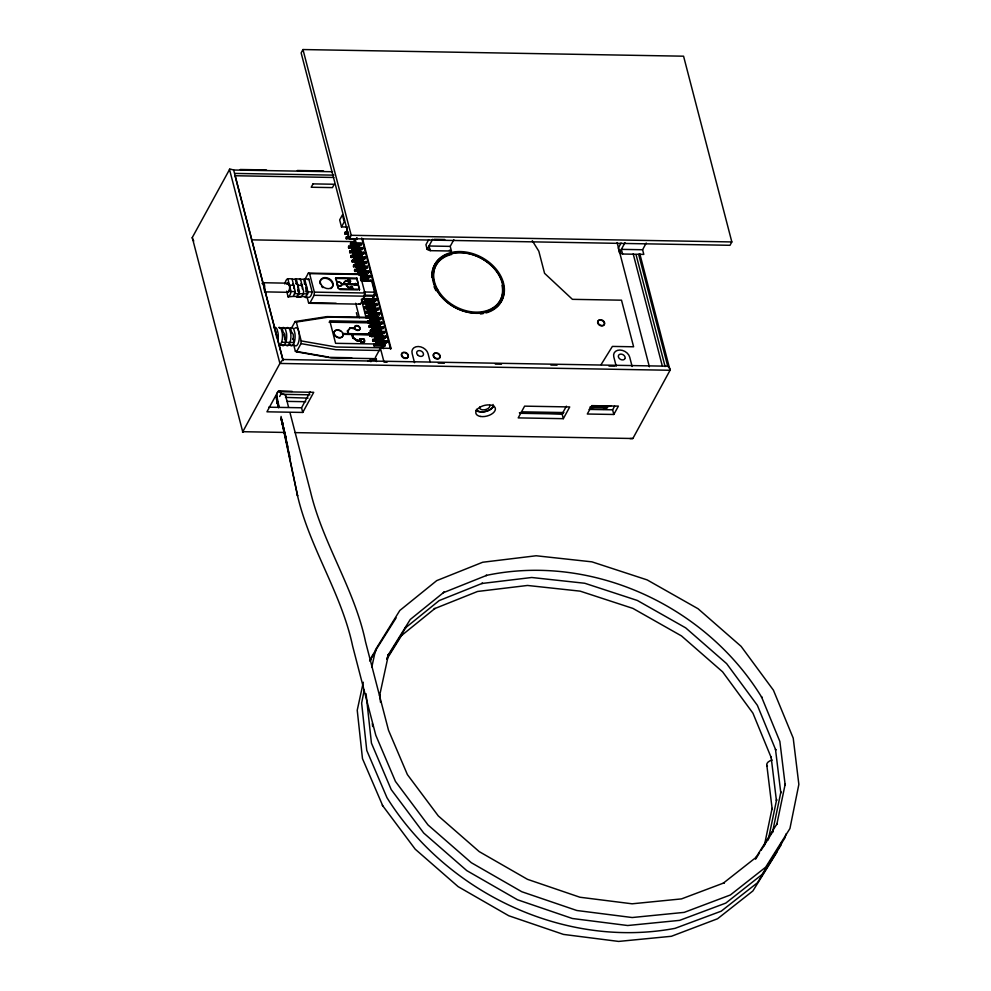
<?xml version="1.0" encoding="UTF-8"?>
<svg xmlns="http://www.w3.org/2000/svg" width="991" height="991" viewBox="0 0 991 991"><rect width="100%" height="100%" fill="white"/><g stroke="black" fill="none" stroke-linecap="round" stroke-linejoin="round"><path stroke-width="1.49" d="M293.658 344.744L295.368 351.272L296.52 351.817L300.979 343.617L301.19 340.916L296.346 322.063L295.132 321.518L291.503 328.17M307.086 297.077L308.573 302.763L309.774 303.283L314.122 295.293L314.37 292.122L309.564 273.627L308.362 273.107L304.733 279.759M309.774 303.283L360.328 304.163L364.676 296.185L364.923 293.002L360.117 274.507L358.915 273.987L308.362 273.107M361.232 280.391L372.269 281.085L375.143 292.184L374.908 295.368L372.616 299.555L372.765 297.548L373.074 298.712M366.051 693.737L371.439 743.139L391.197 789.567L423.714 833.035L466.786 870.618L517.5 899.766L572.364 918.496L627.675 925.52L679.64 920.366L725.796 903.098L761.992 874.57L784.922 837.903L786.111 833.865M295.826 283.723A4.521 1.734 -88.9 0 1 296.272 283.463L297.82 285.309A4.521 1.734 -88.9 0 1 298.08 288.678L297.932 289.806A4.521 1.734 -88.9 0 1 297.672 290.809M291.094 332.505A4.521 1.734 -88.9 0 1 291.54 332.233L293.088 334.091A4.521 1.734 -88.9 0 1 293.336 337.46L293.2 338.588A4.521 1.734 -88.9 0 1 292.94 339.591M764.309 845.794L772.088 808.359L772.224 809.498L766.848 765.349M768.26 839.91L776.659 799.514L776.436 800.641L771.109 756.963L771.332 757.929L752.925 713.161L722.612 671.848L681.486 635.925L632.902 608.4L580.169 591.156L527.522 585.458L477.575 591.466L434.083 608.846L435.037 608.412L401.095 635.888L401.838 635.02L386.775 659.25M781.664 842.115L781.044 845.088L757.446 882.77L721.2 911.187L675.057 928.344C564.139 949.18 446.198 892.532 386.973 797.693L366.769 750.435L361.641 703.102L364.18 690.194M363.301 682.242L357.231 710.237L362.483 758.648L382.761 805.819M370.572 660.712L371.662 656.699L396.127 617.889M371.798 667.203L375.626 649.514L399.819 610.468L436.734 580.615L482.691 562.244L536.143 555.765L591.937 561.847L647.16 579.908L698.048 608.734L741.107 646.355L773.426 690.194L793.221 738.134L798.857 784.401L789.926 828.55L765.684 867.187L730.379 894.972L684.211 912.377L632.196 917.53L576.824 910.494L521.799 891.739L471.307 862.703L428.001 824.933L395.446 781.416L375.787 735.235L352.635 646.107C341.486 593.064 309.477 547.713 297.362 495.005M286.659 291.168L288.096 296.854L293.262 296.396L295.281 291.614L292.048 278.818L287.762 278.731A9.117 3.468 -88.9 0 0 284.863 284.045M298.985 293.72L299.493 291.701L296.259 278.892L300.471 278.966L303.704 291.775L302.515 295.429L300.806 297.102L296.52 297.003L298.985 293.72L297.944 289.694M300.471 278.966L299.517 279.512L304.683 279.053L307.916 291.862C308.845 296.111 300.298 298.316 309.242 297.263A9.117 3.468 -88.9 0 0 312.14 291.936L308.833 279.128A9.117 3.468 -88.9 0 0 307.941 279.673M776.907 852.173L752.887 890.946L717.558 918.756L671.403 936.284L618.632 941.425L563.47 934.414L508.742 915.746L458.164 886.66L415.204 849.176L382.291 805.175M332.567 171.74L233.653 170.018L229.825 168.966L192.266 237.567L192.811 239.822M278.818 327.426A9.117 3.468 -88.9 0 1 281.32 329.433L282.311 333.273A9.117 3.468 -88.9 0 1 281.605 342.267L280.106 345.017A9.117 3.468 -88.9 0 1 279.214 345.562M284.504 339.43A4.521 1.734 -88.9 0 0 284.764 338.426L284.913 337.299A4.521 1.734 -88.9 0 0 284.665 333.942L283.178 332.084L282.138 328.058A9.117 3.468 -88.9 0 1 285.532 329.52L286.523 333.348A9.117 3.468 -88.9 0 1 285.817 342.341L284.318 345.103A9.117 3.468 -88.9 0 1 281.667 344.88M278.397 407.437L276.477 398.778A6.838 2.614 -89 0 1 278.719 390.863M279.66 396.487L281.233 393.613L284.838 394.641A6.838 3.729 -14.6 0 1 285.532 397.403L308.04 398.122M302.973 49.55L301.14 52.907L349.402 238.658L729.995 245.297L731.829 241.94L683.567 56.19L302.973 49.55L351.223 235.301L349.402 238.658M341.486 226.914L344.236 221.885L342.415 214.874L339.665 219.915L341.486 226.914L347.544 227.013M348.25 232.179L345.227 232.129L344.769 232.959L345.066 234.124L348.101 234.186M347.048 228.772L346.9 230.779L347.358 229.937M345.066 234.124L345.227 232.129M349.464 236.837L346.429 236.787L346.28 238.781L356.884 238.98L357.33 238.137M348.262 233.43L348.101 235.437L348.559 234.594M346.28 238.781L346.429 236.787M359.299 248.295L359.448 246.288L348.857 246.102L348.398 246.945L348.696 248.109L351.731 248.159M350.678 242.745L350.529 244.752L361.133 244.938L361.591 244.108L361.281 242.931L350.678 242.745L350.529 244.752M348.696 248.109L348.857 246.102M360.662 250.946L360.513 252.953L360.662 250.946L350.058 250.76L349.6 251.603L349.91 252.767L352.932 252.816M351.892 247.416L351.731 249.41L362.334 249.596L362.793 248.766L362.495 247.601L351.892 247.416L351.731 249.41M337.968 288.133L335.8 277.765L356.871 278.124L359.386 289.892L356.871 278.124M349.91 252.767L350.058 250.76M351.111 257.425L351.57 256.595L362.173 256.78L361.876 255.616L351.272 255.43L350.814 256.26L351.111 257.425L354.146 257.487M352.945 254.08L353.106 252.073L352.945 254.08L363.548 254.266L364.007 253.423L363.709 252.259L350.368 251.925M359.002 247.131L359.448 246.288M356.871 262.169L352.325 262.082L352.028 260.918L352.486 260.088L363.09 260.274L363.387 261.438M354.307 256.731L354.159 258.738L364.762 258.924L365.221 258.081L364.911 256.917L354.307 256.731L354.159 258.738M352.325 262.082L352.486 260.088M355.472 284.59C337.113 284.851 349.55 282.546 355.645 285.284L357.367 284.355L355.298 283.5L355.484 284.182L341.561 283.946M341.635 284.206L346.28 284.293L341.598 284.751A2.502 1.871 28.6 0 1 340.049 286.201A2.502 1.871 28.6 0 1 337.473 285.16M362.037 248.431L362.495 247.601M344.36 283.996C344.794 284.467 342.229 280.899 347.804 281.147A1.499 1.127 28.6 0 0 350.244 281.915A1.499 1.127 28.6 0 0 349.414 279.871A1.499 1.127 28.6 0 0 347.717 280.936L347.643 281.085A1.499 1.127 28.6 0 1 349.327 280.019A1.499 1.127 28.6 0 1 350.17 282.063A1.499 1.127 28.6 0 1 347.767 281.407L347.767 281.407M353.688 264.746L353.539 266.752L364.143 266.938L364.601 266.096L364.292 264.931L353.688 264.746L353.539 266.752M355.36 263.395L355.521 261.389L355.36 263.395L365.976 263.581L366.422 262.739L366.125 261.574L352.784 261.252M361.876 255.616L361.715 257.61M363.548 254.266L363.709 252.259M365.803 270.754L365.506 269.589L354.902 269.403L354.444 270.246L354.741 271.41L357.776 271.46M356.277 266.889L356.735 266.046L367.339 266.232L367.178 268.239L356.574 268.053L356.277 266.889L366.881 267.075L367.339 266.232M348.869 287.588L350.851 287.675L348.919 287.799L346.726 285.99L349.005 287.65M354.741 271.41L354.902 269.403M356.574 268.053L356.735 266.046M346.516 284.293L346.875 286.139L346.28 284.293M363.09 260.274L362.632 261.104L352.028 260.918M364.911 256.917L364.762 258.924M348.919 287.799L346.961 285.99M357.788 272.711L357.937 270.716L357.788 272.711L368.392 272.897L368.85 272.067L368.553 270.902L355.199 270.568M350.591 286.659C350.876 288.914 349.984 285.086 352.437 286.696L352.784 288.468L350.777 287.824M350.938 288.431L350.851 287.675M365.667 262.417L366.125 261.574M352.362 286.845L350.504 286.808M355.484 284.182L355.298 283.5M352.784 288.468L351.012 288.294M355.645 285.284L357.367 284.355M365.506 269.589L365.357 271.596M366.72 274.247L366.559 276.254L366.72 274.247L357.627 274.086M368.553 270.902L368.392 272.897M367.475 279.747L367.934 278.917L360.352 278.781M360.662 275.399L369.754 275.56L369.606 277.567L360.513 277.406M369.606 277.567L369.754 275.56M370.51 281.06L370.968 280.218L360.65 279.945M302.763 412.442L313.726 392.312L277.914 391.693L266.938 411.81L302.763 412.442L301.549 407.772L310.319 391.68M348.126 333.917L347.531 330.783L348.126 333.917L342.775 333.831L342.626 332.79A4.782 3.568 28.6 0 0 335.243 330.499A4.782 3.568 28.6 0 0 336.903 336.866A4.782 3.568 28.6 0 0 343.146 334.809L343.059 334.054L351.941 334.202L352.784 337.448L357.132 340.619L360.674 340.681C360.439 344.063 367.438 342.341 363.709 338.798L360.167 338.736L360.414 340.57L356.884 340.508L360.575 340.297L360.167 338.736M340.867 331.316A4.782 3.568 28.6 0 0 334.252 331.712A4.782 3.568 28.6 0 0 337.51 337.485A4.782 3.568 28.6 0 0 342.997 335.082L343.059 334.054M363.214 304.026L363.672 303.196L374.288 303.382L373.979 302.218L363.375 302.02L362.917 302.862L363.214 304.026L367.76 304.113M348.572 333.93L347.977 330.796L348.572 333.93L369.358 334.289L369.172 332.716L373.111 334.326L369.829 336.098L369.643 334.512L352.387 334.215L353.081 337.733L352.387 334.215M354.852 328.207L354.939 328.417A2.874 2.143 28.6 0 0 359.51 329.681A2.874 2.143 28.6 0 0 357.912 325.766A2.874 2.143 28.6 0 0 354.691 327.823L350.108 328.021L354.543 328.095A2.874 2.143 28.6 0 1 357.763 326.051A2.874 2.143 28.6 0 1 359.361 329.953A2.874 2.143 28.6 0 1 354.778 328.702L350.368 328.132L347.829 331.068M365.047 300.669L365.208 298.675L365.047 300.669L375.651 300.868L376.109 300.025L375.812 298.861L362.458 298.526L362.012 299.369L365.035 299.418M350.368 328.132L354.691 328.492M367.463 308.746L364.428 308.684L364.118 307.52L364.577 306.69L375.193 306.876L375.032 308.87M366.41 303.333L366.261 305.339L376.865 305.525L377.323 304.683L377.026 303.519L366.41 303.333L366.261 305.339M364.428 308.684L364.577 306.69M360.674 340.681L356.983 340.904L352.635 337.733L351.941 334.202M372.851 297.771L374.685 292.469L371.997 282.138M376.407 311.533L376.246 313.54L376.407 311.533L365.79 311.347L365.332 312.19L365.642 313.354L374.734 313.515M367.463 309.997L367.624 307.99L367.463 309.997L378.079 310.183L378.537 309.341L378.228 308.176L364.886 307.854M365.642 313.354L365.79 311.347M373.52 303.048L373.979 302.218M375.651 300.868L375.812 298.861M366.843 318.012L367.302 317.17L377.918 317.355L377.608 316.191L367.004 316.005L366.546 316.847L366.843 318.012L369.878 318.061M368.379 313.49L368.838 312.648L379.442 312.834L379.739 313.998L379.293 314.841L368.677 314.655L368.379 313.49L377.472 313.651M368.677 314.655L368.838 312.648M367.921 317.07L369.271 314.581M370.597 312.165L371.885 309.799M375.193 306.876L374.734 307.706L364.118 307.52M378.822 320.849L378.673 322.855L378.822 320.849L368.206 320.663L367.748 321.505L368.057 322.67L371.092 322.719M370.039 317.318L369.891 319.313L380.494 319.498L380.953 318.668L380.655 317.504L370.039 317.318L369.891 319.313M368.057 322.67L368.206 320.663M377.769 309.019L378.228 308.176M379.875 327.513L380.036 325.519L369.42 325.321L368.962 326.163L369.271 327.327L373.818 327.414M369.271 327.327L369.42 325.321M371.092 323.97L371.253 321.976L371.092 323.97L381.708 324.168L382.167 323.326L381.869 322.162L368.516 321.827M364.366 342.192L363.709 338.798M377.608 316.191L377.46 318.198M379.442 312.834L379.293 314.841M369.358 334.289L369.172 332.716M381.547 331.341L381.25 330.176L370.634 329.991L370.176 330.821L370.473 331.985L373.508 332.047M372.009 327.476L372.455 326.634L383.071 326.819L383.381 327.984L382.922 328.826L372.306 328.64L372.009 327.476L375.032 327.525M370.473 331.985L370.634 329.991M372.306 328.64L372.455 326.634M369.829 336.098L373.111 334.326M380.655 317.504L380.494 319.498M382.452 334.834L382.303 336.841L382.452 334.834L371.836 334.648L371.39 335.491L371.687 336.655L374.722 336.705M371.687 336.655L371.836 334.648M373.52 333.298L373.669 331.291L373.52 333.298L384.124 333.484L384.582 332.642L384.285 331.477L370.931 331.155M379.578 326.349L380.036 325.519M381.869 322.162L381.708 324.168M383.666 339.492L383.505 341.499L383.666 339.492L373.05 339.306L372.591 340.148L372.901 341.313L375.923 341.362M374.883 335.949L374.722 337.956L385.338 338.142L385.796 337.299L385.499 336.135L374.883 335.949L374.722 337.956M372.901 341.313L373.05 339.306M428.682 239.661L425.944 244.69L427.158 249.36L430.193 250.661L451.425 251.033L450.211 246.375L453.866 239.661M382.613 327.662L383.071 326.819M374.103 345.97L374.264 343.964L374.103 345.97L384.719 346.156L385.177 345.314L384.88 344.15L335.59 343.32L329.78 320.836L372.48 321.592M375.936 342.613L376.097 340.607L375.936 342.613L386.552 342.799L387.01 341.969L386.701 340.805L373.359 340.47M432.633 239.289L427.158 249.36L430.181 249.41M384.285 331.477L384.124 333.484M385.499 336.135L385.338 338.142M384.88 344.15L384.719 346.156M386.701 340.805L386.552 342.799M621.06 243.018L618.322 248.047L619.536 252.717L622.571 254.018L643.803 254.39L642.589 249.732L646.243 243.018M619.536 252.717L625.024 242.646M563.322 418.673L569.726 406.942L524.611 406.149L518.206 417.892L563.322 418.673L562.108 414.015L566.381 406.186M606.839 408.007L607.285 406.397L606.839 408.007L590.45 407.722L591.032 406.657L589.979 407.041M603.408 409.394L604.039 408.218L605.798 408.255M613.825 414.473L618.396 406.099L591.862 405.629L587.291 414.015L613.825 414.473L612.611 409.816L614.581 406.223M629.991 438.592L632.853 438.505L670.065 370.262L669.755 368.379L667.711 366.199L282.869 359.498L279.908 363.449L242.51 432.237L243.328 431.63M362.52 238.633L391.024 348.361L380.408 348.175L375.378 357.392L376.469 361.591M391.024 348.361L390.578 349.191L361.69 237.976M278.459 407.499L276.477 398.778M369.606 660.997L376.122 650.505M387.023 657.875L406.05 627.266L405.22 628.059L439.186 600.571L482.543 583.241L481.713 583.501L531.721 577.493L584.789 583.265L637.3 600.447L685.685 627.86L726.638 663.636L757.372 705.332L775.817 750.15L775.482 749.208L780.809 792.936L780.92 791.797L772.522 832.192L773.091 831.127L761.125 850.266M601.091 364.626L612.388 346.416L633.608 346.788L621.506 300.186L572.414 299.332L544.567 273.33L538.819 251.194L532.278 240.689M755.538 859.197L759.527 852.817M280.106 345.017L292.741 345.252L294.253 342.502A9.117 3.468 -88.9 0 0 294.946 333.509L293.968 329.681A9.117 3.468 -88.9 0 0 290.561 328.207L279.326 327.996M343.889 282.646L345.401 280.899L347.717 280.936M347.383 331.068L350.269 327.736M292.494 279.375L296.185 278.88M607.433 406.942L610.939 405.753M295.132 321.518L327.018 316.612L366.843 317.306M296.346 322.063L328.43 317.132L369.618 317.851M276.662 400.475L277.356 401.578M240.268 169.498L266.492 169.956M297.325 170.502L323.549 170.96M234.917 173.425L333.831 175.147M333.818 177.463L235.078 175.741L283.092 360.563M345.525 233.294L348.547 233.343M351.223 235.301L731.829 241.94M434.157 239.326L444.773 239.5M346.739 237.951L349.761 238.001M251.528 239.847L354.889 241.655M350.987 243.91L361.591 244.108M450.211 246.375L428.979 246.003L430.193 250.661M642.589 249.732L621.357 249.36L622.571 254.018M349.154 247.267L359.758 247.453M352.189 248.58L362.793 248.766M360.216 253.039L363.251 253.101M353.403 253.238L364.007 253.423M354.617 257.895L365.221 258.081M355.819 262.553L366.422 262.739M353.998 265.91L364.601 266.096M357.033 267.211L367.636 267.409M358.246 271.881L368.85 272.067M309.564 273.627L360.117 274.507M358.68 274.953L361.715 275.015M360.959 275.312L367.017 275.411M360.972 276.563L370.064 276.724M335.441 278.434L356.5 278.793M304.683 279.053L308.907 279.128M361.034 280.887L372.269 281.085M262.875 282.72L287.898 283.191M293.856 288.604A4.521 1.734 -88.9 0 0 293.609 285.235L289.397 285.16L289.099 284.293A4.521 1.722 -88.9 0 0 287.018 284.132M297.82 285.309L302.044 285.396A4.521 1.734 -88.9 0 1 302.292 288.765M348.943 287.44L350.802 287.477M359.745 289.223L338.687 288.864L335.8 277.765M339.826 289.558L357.887 289.868M363.92 291.986L375.143 292.184M314.37 292.122L364.923 293.002M288.158 296.866L288.096 296.854A9.117 3.468 -88.9 0 0 291.057 291.54L295.281 291.614M307.916 291.862L312.14 291.936M264.51 291.862L288.059 292.308M294.773 293.646L307.408 293.881L305.736 287.353M363.672 295.169L374.908 295.368L374.598 294.203L374.449 296.198L363.833 296.012M314.122 295.293L364.676 296.185M293.262 296.396L305.909 296.631M362.892 299.183L365.704 299.232M370.807 299.616L375.354 299.703M365.506 299.839L376.109 300.025M308.573 302.763L336.135 303.246M366.72 304.497L377.323 304.683M367.921 309.155L378.537 309.341M366.088 312.512L376.704 312.698M369.135 313.813L379.739 313.998M370.349 318.483L380.953 318.668M329.049 322.174L371.749 322.917M371.551 323.14L382.167 323.326M369.717 326.497L380.333 326.683M372.765 327.798L383.381 327.984M373.979 332.456L384.582 332.642M342.936 333.546L348.275 333.645M348.721 333.645L369.507 334.017M342.911 334.326L351.793 334.487M352.239 334.5L369.482 334.797M372.145 335.813L382.761 335.999M375.18 337.113L385.796 337.299M360.018 339.021L363.548 339.083M378.661 340.247L383.207 340.334M376.394 341.771L387.01 341.969M360.972 341.845L364.515 341.907M281.605 342.267L294.253 342.502L293.212 338.464M374.561 345.128L385.177 345.314M381.956 347.816L336.16 347.023L301.19 340.916M380.21 350.467L335.788 349.699L300.979 343.617M330.3 357.379L351.669 357.751M375.738 358.668L331.316 357.887L296.52 351.817M387.085 362.21L384.037 362.149L380.408 348.175M438.183 363.102L444.352 363.202M495.302 364.093L501.471 364.205M550.885 365.06L557.053 365.171M608.97 366.075L614.754 366.175M292.209 391.395L279.4 390.788M309.923 394.802L280.837 394.282L280.057 391.172L281.134 393.204M591.565 406.273L607.322 406.545M287.353 401.38L305.711 401.714M594.773 407.264L590.45 407.722M589.026 409.407L612.611 409.816M268.71 407.202L301.549 407.772M521.427 411.822L563.891 412.553M519.383 412.751L563.359 413.52M520.002 413.284L562.108 414.015M284.33 432.435L242.696 431.704L192.266 237.567M295.132 432.621L632.853 438.505M304.262 283.884A4.521 1.734 -88.9 0 1 304.708 283.612L306.256 285.47A4.521 1.734 -88.9 0 1 306.504 288.839L306.355 289.967A4.521 1.734 -88.9 0 1 305.761 291.775M304.72 283.612L303.729 279.586M291.552 332.245L290.561 328.207M295.368 351.272L328.789 357.107M355.224 283.649L357.293 284.491M369.011 332.988L372.963 334.611M449.394 250.166L451.425 251.033M359.114 303.642L360.328 304.163M353.23 337.46L357.033 340.235M300.954 283.575L302.044 285.396M193.802 240.949L193.109 240.206M292.952 283.76L293.609 285.235M341.486 284.095L341.4 283.55A2.502 1.871 28.6 0 0 337.535 282.348A2.502 1.871 28.6 0 0 338.402 285.681A2.502 1.871 28.6 0 0 341.672 284.603M342.465 333.075L342.775 333.831M276.229 333.781L275.944 332.914A4.521 1.722 -88.9 0 0 275.151 331.96M276.935 401.516L278.496 407.45M639.802 253.77L670.065 370.262L279.908 363.449L229.478 169.312M638.65 254.303L667.711 366.199M636.049 254.675L665.11 366.571M633.199 253.907L662.236 365.691M617.108 242.584L649.378 366.781M632.122 366.484L629.706 357.156A8.609 6.429 28.6 0 0 619.932 350.034A8.609 6.429 28.6 0 0 613.788 356.884L616.204 366.199M430.106 361.628L428.038 353.638A8.609 6.429 28.6 0 0 418.264 346.503A8.609 6.429 28.6 0 0 412.12 353.366L414.535 362.681M370.968 280.218L371.266 281.382M360.823 243.774L361.133 244.938M376.568 304.361L376.865 305.525M367.934 278.917L368.231 280.081M356.574 237.803L356.884 238.98M355.174 238.967L358.259 250.822M359.027 253.795L362.111 265.65M362.879 268.623L364.415 274.544M371.352 301.239L372.889 307.173M375.973 319.028L377.521 324.961M378.289 327.922L381.362 339.789M382.142 342.75L383.678 348.683M378.451 332.877L379.912 338.501M353.775 238.967L355.719 246.449M358.829 258.416L360.377 264.411M361.158 267.397L364.267 279.375M369.705 300.323L372.814 312.289M373.595 315.287L375.143 321.27M377.088 328.752L378.649 334.735M379.417 337.733L382.142 348.2M374.796 322.967L375.527 325.779M377.36 332.803L379.181 339.839M366.571 300.335L369.581 311.892M351.272 255.43L351.57 256.595M363.375 302.02L363.672 303.196M367.004 316.005L367.302 317.17M361.319 299.319L366.199 318.099M369.643 334.512L369.977 335.813M355.546 284.454L355.732 285.135M355.695 303.246L359.436 317.69M370.139 358.866L370.882 361.752M356.376 312.648L357.503 316.984M346.206 284.429L346.639 286.139M360.526 340.966L360.823 342.13M233.653 170.018L282.869 359.498M285.519 395.434L288.592 407.264M290.128 413.185L310.48 491.561C322.88 543.836 354.555 588.976 365.518 641.747L388.509 730.256L407.388 774.59L438.282 815.903L479.223 851.616L527.497 879.339L579.946 897.239L632.122 903.804L681.498 898.899L724.347 882.758L723.319 883.154L756.579 856.98L755.737 857.822L777.266 823.372L776.795 824.5L785.206 784.079L785.206 785.231L779.867 741.466L761.497 696.797L761.856 697.491C705.914 605.749 591.738 552.916 485.85 575.511L486.705 575.362L443.311 592.705L444.141 592.061L410.237 619.499L388.026 655.224L388.583 654.196L379.59 695.744L379.689 694.641L380.519 702.334M295.306 279.425L296.334 283.463M283.822 334.574L285.817 342.341M287.824 278.731L291.057 291.54M281.32 419.28L285.718 437.056M278.545 407.14L277.084 401.194L278.483 407.214M281.456 419.02L285.817 436.845M281.258 419.23L287.873 447.796M288.567 450.794L289.954 456.814M278.867 407.487L276.477 396.995L278.719 407.487M281.593 419.466L287.749 446.445M280.961 417.991L297.61 495.971L281.048 416.406M276.65 395.248L279.152 407.276M372.319 723.48L372.653 726.552M767.418 766.266A6.838 3.914 -10.6 0 1 772.162 760.047M367.698 361.232A42.886 23.375 -14.6 0 1 376.543 359.262M294.785 328.294A9.117 3.468 -88.9 0 1 298.18 329.755L299.171 333.583A9.117 3.468 -88.9 0 1 298.142 343.456A9.117 3.468 -88.9 0 1 294.315 345.128M286.349 328.132A9.117 3.468 -88.9 0 1 289.756 329.594L290.735 333.422A9.117 3.468 -88.9 0 1 290.029 342.415L288.53 345.178A9.117 3.468 -88.9 0 1 286.733 345.648M292.741 345.252A9.117 3.468 -88.9 0 1 289.347 343.79M273.702 327.897A9.117 3.468 -88.9 0 1 277.108 329.359L278.087 333.187A9.117 3.468 -88.9 0 1 277.901 340.161M276.229 333.756A4.521 1.722 -88.9 0 1 276.489 337.151M287.043 284.008A4.571 1.734 -88.9 0 1 289.719 287.34A4.571 1.734 -88.9 0 1 287.179 291.899A4.521 1.722 -88.9 0 0 289.261 290.636A4.521 1.722 -88.9 0 0 289.397 285.135M262.02 283.537A4.571 1.734 -88.9 0 1 264.287 284.182A4.571 1.734 -88.9 0 1 264.238 290.214M337.113 284.665A2.502 1.871 28.6 0 1 338.104 282.212A2.502 1.871 28.6 0 1 341.325 283.699M320.031 283.686A6.838 5.104 28.6 0 1 328.269 279.041A6.838 5.104 28.6 0 1 330.759 288.654M322.905 287.638A6.838 5.104 28.6 0 1 321.604 286.473M624.999 358.519A3.592 2.676 28.6 0 1 619.462 358.643A3.592 2.676 28.6 0 1 620.416 354.134A3.592 2.676 28.6 0 1 625.148 357.825M431.865 277.307A38.042 28.405 28.6 0 1 460.381 252.42A38.042 28.405 28.6 0 1 501.508 279.425A38.042 28.405 28.6 0 1 486.085 312.921M483.323 313.552A38.042 28.405 28.6 0 1 480.412 313.974M435.99 290.685A38.042 28.405 28.6 0 1 434.07 286.709M502.053 285.42A36.593 27.327 28.6 0 1 477.352 312.97A36.593 27.327 28.6 0 1 435.681 287.353A36.593 27.327 28.6 0 1 451.673 254.439M437.601 353.614A3.592 2.676 28.6 0 1 439.632 358.024A3.592 2.676 28.6 0 1 434.554 357.937A3.592 2.676 28.6 0 1 434.293 353.564M435.012 353.279A3.592 2.676 28.6 0 1 436.734 353.316M604.039 322.335A3.592 2.676 28.6 0 1 601.785 325.94A3.592 2.676 28.6 0 1 597.623 322.211A3.592 2.676 28.6 0 1 602.033 320.539M602.838 321.01A3.592 2.676 28.6 0 1 603.519 321.617M407.772 354.852A3.592 2.676 28.6 0 1 406.087 358.432A3.592 2.676 28.6 0 1 401.528 355.744A3.592 2.676 28.6 0 1 404.006 352.635M404.885 352.746A3.592 2.676 28.6 0 1 405.765 353.056M406.57 353.527A3.592 2.676 28.6 0 1 407.264 354.146M493.072 404.477A8.609 4.695 -14.6 0 1 486.408 411.302A8.609 4.695 -14.6 0 1 476.535 409.271M489.765 405.443A5.166 2.812 -14.6 0 1 484.45 409.816A5.166 2.812 -14.6 0 1 480.028 406.793M493.828 405.938A10.046 5.475 -14.6 0 1 485.516 411.463A10.046 5.475 -14.6 0 1 475.804 410.373M313.032 183.88L311.211 187.237L332.431 187.609L334.264 184.252L313.032 183.88M417.583 354.902L416.753 353.44A3.592 2.676 28.6 0 1 420.494 350.777A3.592 2.676 28.6 0 1 423.107 355.422A3.592 2.676 28.6 0 1 417.583 354.902M282.769 423.789L281.593 419.354L282.794 423.752M320.985 284.454A6.838 5.104 28.6 0 0 332.208 287.13A6.838 5.104 28.6 0 0 326.956 277.802A6.838 5.104 28.6 0 0 320.985 284.454M437.663 289.558A36.593 27.327 28.6 0 0 497.705 303.853A36.593 27.327 28.6 0 0 469.647 253.907A36.593 27.327 28.6 0 0 437.663 289.558M436.449 289.843A38.042 28.405 28.6 0 0 498.869 304.708A38.042 28.405 28.6 0 0 469.697 252.779A38.042 28.405 28.6 0 0 436.449 289.843M433.823 356.388A3.592 2.676 28.6 0 0 439.707 357.788A3.592 2.676 28.6 0 0 436.957 352.895A3.592 2.676 28.6 0 0 433.823 356.388M598.242 323.301A3.592 2.676 28.6 0 0 604.138 324.714A3.592 2.676 28.6 0 0 601.388 319.808A3.592 2.676 28.6 0 0 598.242 323.301M401.987 355.831A3.592 2.676 28.6 0 0 407.871 357.231A3.592 2.676 28.6 0 0 405.121 352.338A3.592 2.676 28.6 0 0 401.987 355.831M480.561 416.468A10.046 5.475 -14.6 0 0 495.413 409.085A10.046 5.475 -14.6 0 0 480.796 406.731A10.046 5.475 -14.6 0 0 480.561 416.468"/></g></svg>
